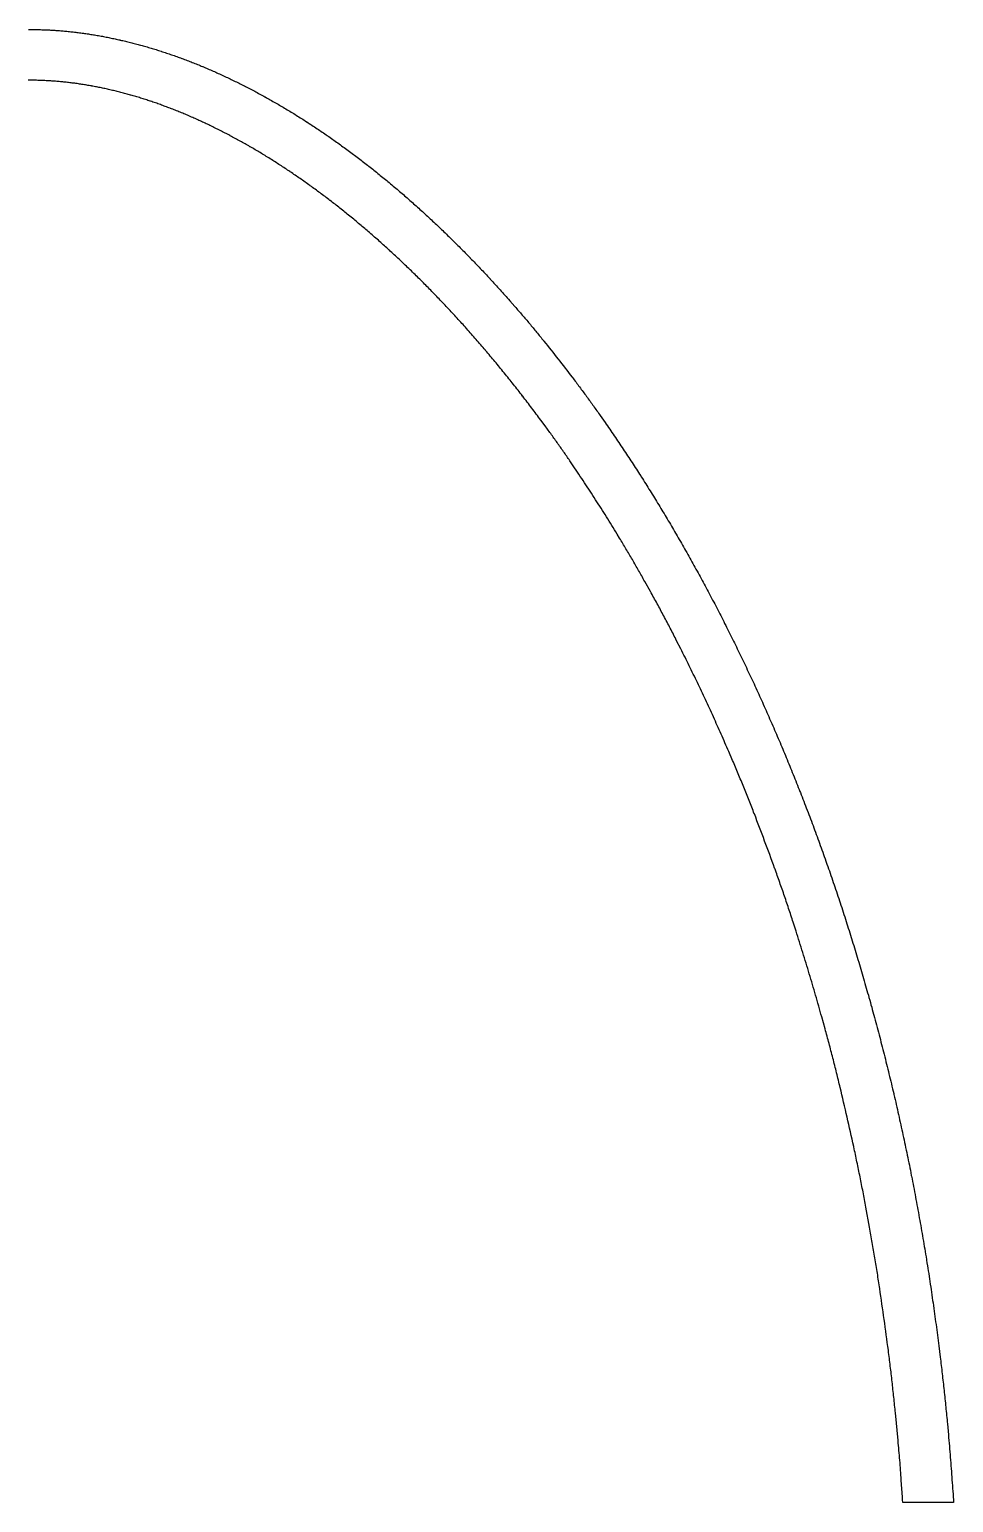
# Model space of a CAD drawing. Extents: x -7325 to -371, y -3238 to 133.
# Drawn here: x -2419.4 to -2246.9, y -299.2 to -24.4 of the extents above; entities that cross this region are included whole.
import ezdxf

# ---------------------------------------------------------------- set-up
doc = ezdxf.new("R2010")
doc.units = 0
doc.header["$MEASUREMENT"] = 0
doc.layers.add('NAILERS', color=7, linetype='CONTINUOUS')

msp = doc.modelspace()

# ---------------------------------------------------------------- linework, layer by layer
at = {"layer": 'NAILERS'}
msp.add_lwpolyline([(-2419.56, -24.43), (-2419.36, -24.43), (-2419.15, -24.43), (-2418.95, -24.43), (-2418.75, -24.43), (-2418.54, -24.44), (-2418.34, -24.44), (-2418.13, -24.44), (-2417.93, -24.45), (-2417.72, -24.45), (-2417.52, -24.45), (-2417.31, -24.46), (-2417.11, -24.47), (-2416.9, -24.47), (-2416.7, -24.48), (-2416.5, -24.49), (-2416.29, -24.5), (-2416.09, -24.5), (-2415.88, -24.51), (-2415.68, -24.52), (-2415.47, -24.54), (-2415.27, -24.55), (-2415.07, -24.56), (-2414.86, -24.57), (-2414.66, -24.59), (-2414.45, -24.6), (-2414.25, -24.62), (-2414.04, -24.63), (-2413.8, -24.65), (-2413.57, -24.67), (-2413.34, -24.69), (-2413.1, -24.71), (-2412.87, -24.73), (-2412.64, -24.75), (-2412.4, -24.77), (-2412.17, -24.8), (-2411.94, -24.82), (-2411.7, -24.85), (-2411.47, -24.87), (-2411.24, -24.9), (-2411, -24.92), (-2410.77, -24.95), (-2410.54, -24.98), (-2410.3, -25.01), (-2410.07, -25.04), (-2410.05, -25.04), (-2409.81, -25.07), (-2409.58, -25.1), (-2409.34, -25.14), (-2409.1, -25.17), (-2408.87, -25.2), (-2408.63, -25.24), (-2408.4, -25.27), (-2408.16, -25.31), (-2407.93, -25.35), (-2407.69, -25.38), (-2407.46, -25.42), (-2407.23, -25.46), (-2406.99, -25.5), (-2406.76, -25.54), (-2406.52, -25.58), (-2406.29, -25.62), (-2406.26, -25.63), (-2406.02, -25.67), (-2405.79, -25.71), (-2405.55, -25.76), (-2405.31, -25.8), (-2405.08, -25.85), (-2404.84, -25.89), (-2404.6, -25.94), (-2404.37, -25.99), (-2404.13, -26.04), (-2403.9, -26.09), (-2403.66, -26.14), (-2403.42, -26.19), (-2403.19, -26.24), (-2402.95, -26.29), (-2402.72, -26.34), (-2402.48, -26.39), (-2402.45, -26.4), (-2402.22, -26.46), (-2401.98, -26.51), (-2401.74, -26.57), (-2401.5, -26.62), (-2401.26, -26.68), (-2401.03, -26.74), (-2400.79, -26.8), (-2400.55, -26.86), (-2400.31, -26.92), (-2400.08, -26.98), (-2399.84, -27.04), (-2399.6, -27.1), (-2399.37, -27.16), (-2399.13, -27.23), (-2398.89, -27.29), (-2398.66, -27.36), (-2398.63, -27.36), (-2398.39, -27.43), (-2398.15, -27.5), (-2397.91, -27.57), (-2397.67, -27.63), (-2397.43, -27.7), (-2397.19, -27.77), (-2396.95, -27.84), (-2396.71, -27.91), (-2396.48, -27.99), (-2396.24, -28.06), (-2396, -28.13), (-2395.76, -28.2), (-2395.52, -28.28), (-2395.29, -28.35), (-2395.05, -28.43), (-2394.81, -28.51), (-2394.78, -28.52), (-2394.54, -28.59), (-2394.3, -28.67), (-2394.06, -28.75), (-2393.82, -28.83), (-2393.58, -28.91), (-2393.34, -28.99), (-2393.1, -29.08), (-2392.86, -29.16), (-2392.62, -29.24), (-2392.38, -29.32), (-2392.15, -29.41), (-2391.91, -29.49), (-2391.67, -29.58), (-2391.43, -29.67), (-2391.19, -29.75), (-2390.96, -29.84), (-2390.92, -29.85), (-2390.68, -29.94), (-2390.44, -30.03), (-2390.2, -30.12), (-2389.96, -30.21), (-2389.72, -30.31), (-2389.48, -30.4), (-2389.24, -30.49), (-2389, -30.59), (-2388.76, -30.68), (-2388.52, -30.78), (-2388.28, -30.87), (-2388.04, -30.97), (-2387.8, -31.06), (-2387.56, -31.16), (-2387.32, -31.26), (-2387.09, -31.36), (-2387.05, -31.37), (-2386.81, -31.47), (-2386.57, -31.58), (-2386.33, -31.68), (-2386.08, -31.78), (-2385.84, -31.88), (-2385.6, -31.99), (-2385.36, -32.09), (-2385.12, -32.2), (-2384.88, -32.3), (-2384.64, -32.41), (-2384.4, -32.52), (-2384.16, -32.62), (-2383.92, -32.73), (-2383.69, -32.84), (-2383.45, -32.95), (-2383.21, -33.06), (-2383.17, -33.08), (-2382.93, -33.19), (-2382.69, -33.3), (-2382.45, -33.41), (-2382.2, -33.53), (-2381.96, -33.64), (-2381.72, -33.76), (-2381.48, -33.87), (-2381.24, -33.99), (-2381, -34.11), (-2380.76, -34.22), (-2380.52, -34.34), (-2380.28, -34.46), (-2380.04, -34.58), (-2379.8, -34.7), (-2379.56, -34.82), (-2379.33, -34.94), (-2379.29, -34.96), (-2379.05, -35.08), (-2378.8, -35.21), (-2378.56, -35.33), (-2378.32, -35.46), (-2378.08, -35.58), (-2377.84, -35.71), (-2377.6, -35.84), (-2377.36, -35.96), (-2377.12, -36.09), (-2376.88, -36.22), (-2376.64, -36.35), (-2376.4, -36.48), (-2376.16, -36.61), (-2375.92, -36.74), (-2375.68, -36.87), (-2375.44, -37), (-2375.4, -37.02), (-2375.16, -37.16), (-2374.92, -37.29), (-2374.68, -37.43), (-2374.44, -37.56), (-2374.19, -37.7), (-2373.95, -37.84), (-2373.71, -37.97), (-2373.47, -38.11), (-2373.23, -38.25), (-2372.99, -38.39), (-2372.75, -38.53), (-2372.51, -38.67), (-2372.27, -38.81), (-2372.03, -38.95), (-2371.79, -39.09), (-2371.56, -39.24), (-2371.52, -39.26), (-2371.28, -39.4), (-2371.04, -39.55), (-2370.79, -39.7), (-2370.55, -39.84), (-2370.31, -39.99), (-2370.07, -40.14), (-2369.83, -40.29), (-2369.59, -40.44), (-2369.35, -40.59), (-2369.11, -40.74), (-2368.87, -40.89), (-2368.63, -41.04), (-2368.39, -41.19), (-2368.15, -41.34), (-2367.91, -41.5), (-2367.68, -41.65), (-2367.64, -41.67), (-2367.4, -41.83), (-2367.16, -41.99), (-2366.91, -42.14), (-2366.67, -42.3), (-2366.43, -42.46), (-2366.19, -42.62), (-2365.95, -42.78), (-2365.71, -42.94), (-2365.47, -43.1), (-2365.23, -43.26), (-2364.99, -43.42), (-2364.75, -43.58), (-2364.52, -43.74), (-2364.28, -43.91), (-2364.04, -44.07), (-2363.8, -44.23), (-2363.77, -44.26), (-2363.52, -44.43), (-2363.28, -44.59), (-2363.04, -44.76), (-2362.8, -44.93), (-2362.56, -45.1), (-2362.32, -45.27), (-2362.08, -45.44), (-2361.84, -45.61), (-2361.6, -45.78), (-2361.36, -45.95), (-2361.13, -46.12), (-2360.89, -46.3), (-2360.65, -46.47), (-2360.41, -46.64), (-2360.18, -46.82), (-2359.94, -46.99), (-2359.9, -47.02), (-2359.66, -47.2), (-2359.42, -47.37), (-2359.18, -47.55), (-2358.94, -47.73), (-2358.7, -47.91), (-2358.46, -48.09), (-2358.22, -48.27), (-2357.99, -48.45), (-2357.75, -48.64), (-2357.51, -48.82), (-2357.27, -49), (-2357.03, -49.18), (-2356.8, -49.37), (-2356.56, -49.55), (-2356.32, -49.73), (-2356.09, -49.92), (-2356.05, -49.95), (-2355.81, -50.14), (-2355.57, -50.32), (-2355.33, -50.51), (-2355.1, -50.7), (-2354.86, -50.89), (-2354.62, -51.08), (-2354.38, -51.28), (-2354.14, -51.47), (-2353.91, -51.66), (-2353.67, -51.85), (-2353.43, -52.04), (-2353.2, -52.24), (-2352.96, -52.43), (-2352.72, -52.62), (-2352.49, -52.82), (-2352.25, -53.01), (-2352.22, -53.04), (-2351.98, -53.24), (-2351.74, -53.44), (-2351.5, -53.64), (-2351.27, -53.84), (-2351.03, -54.04), (-2350.79, -54.24), (-2350.55, -54.44), (-2350.32, -54.65), (-2350.08, -54.85), (-2349.85, -55.05), (-2349.61, -55.25), (-2349.38, -55.46), (-2349.14, -55.66), (-2348.91, -55.87), (-2348.67, -56.07), (-2348.44, -56.28), (-2348.4, -56.31), (-2348.17, -56.52), (-2347.93, -56.73), (-2347.69, -56.94), (-2347.46, -57.15), (-2347.22, -57.36), (-2346.98, -57.57), (-2346.75, -57.78), (-2346.51, -57.99), (-2346.28, -58.2), (-2346.05, -58.42), (-2345.81, -58.63), (-2345.58, -58.84), (-2345.34, -59.06), (-2345.11, -59.27), (-2344.88, -59.49), (-2344.65, -59.7), (-2344.61, -59.73), (-2344.38, -59.95), (-2344.14, -60.17), (-2343.91, -60.39), (-2343.67, -60.62), (-2343.44, -60.84), (-2343.2, -61.06), (-2342.97, -61.28), (-2342.73, -61.5), (-2342.5, -61.72), (-2342.27, -61.95), (-2342.04, -62.17), (-2341.8, -62.39), (-2341.57, -62.62), (-2341.34, -62.84), (-2341.11, -63.07), (-2340.88, -63.29), (-2340.85, -63.33), (-2340.61, -63.56), (-2340.38, -63.79), (-2340.14, -64.02), (-2339.91, -64.25), (-2339.68, -64.48), (-2339.45, -64.71), (-2339.21, -64.94), (-2338.98, -65.17), (-2338.75, -65.41), (-2338.52, -65.64), (-2338.29, -65.87), (-2338.06, -66.11), (-2337.83, -66.34), (-2337.6, -66.57), (-2337.37, -66.81), (-2337.14, -67.04), (-2337.11, -67.08), (-2336.88, -67.32), (-2336.64, -67.56), (-2336.41, -67.8), (-2336.18, -68.04), (-2335.95, -68.28), (-2335.72, -68.52), (-2335.49, -68.76), (-2335.26, -69.01), (-2335.03, -69.25), (-2334.8, -69.49), (-2334.57, -69.73), (-2334.34, -69.98), (-2334.11, -70.22), (-2333.89, -70.47), (-2333.66, -70.71), (-2333.43, -70.96), (-2333.4, -70.99), (-2333.17, -71.24), (-2332.94, -71.49), (-2332.71, -71.74), (-2332.48, -71.99), (-2332.25, -72.24), (-2332.02, -72.49), (-2331.8, -72.74), (-2331.57, -73), (-2331.34, -73.25), (-2331.11, -73.5), (-2330.89, -73.75), (-2330.66, -74.01), (-2330.43, -74.26), (-2330.21, -74.52), (-2329.98, -74.77), (-2329.76, -75.03), (-2328.79, -76.12), (-2328.62, -76.32), (-2328.45, -76.52), (-2328.28, -76.71), (-2328.1, -76.91), (-2327.93, -77.11), (-2327.76, -77.3), (-2327.59, -77.5), (-2327.42, -77.7), (-2327.25, -77.9), (-2327.08, -78.1), (-2326.91, -78.3), (-2326.74, -78.49), (-2326.57, -78.69), (-2326.4, -78.89), (-2326.23, -79.09), (-2326.07, -79.29), (-2325.9, -79.49), (-2325.73, -79.69), (-2325.56, -79.89), (-2325.4, -80.09), (-2325.23, -80.3), (-2325.06, -80.5), (-2324.9, -80.7), (-2324.73, -80.9), (-2324.57, -81.1), (-2324.4, -81.31), (-2324.24, -81.51), (-2324.07, -81.71), (-2323.91, -81.91), (-2323.74, -82.12), (-2323.58, -82.32), (-2323.41, -82.52), (-2323.37, -82.58), (-2323.04, -82.99), (-2322.71, -83.41), (-2322.38, -83.82), (-2322.05, -84.24), (-2321.72, -84.66), (-2321.39, -85.07), (-2321.06, -85.49), (-2320.73, -85.91), (-2320.4, -86.33), (-2320.08, -86.75), (-2319.75, -87.17), (-2319.43, -87.59), (-2319.1, -88.01), (-2318.78, -88.43), (-2318.45, -88.85), (-2318.13, -89.27), (-2318.05, -89.38), (-2317.88, -89.6), (-2317.71, -89.81), (-2317.55, -90.03), (-2317.38, -90.25), (-2317.22, -90.47), (-2317.05, -90.69), (-2316.89, -90.91), (-2316.72, -91.13), (-2316.56, -91.35), (-2316.4, -91.57), (-2316.23, -91.79), (-2316.07, -92.01), (-2315.91, -92.23), (-2315.74, -92.45), (-2315.58, -92.67), (-2315.42, -92.89), (-2315.26, -93.11), (-2315.1, -93.33), (-2314.93, -93.56), (-2314.77, -93.78), (-2314.61, -94), (-2314.45, -94.22), (-2314.29, -94.45), (-2314.13, -94.67), (-2313.97, -94.89), (-2313.82, -95.12), (-2313.66, -95.34), (-2313.5, -95.56), (-2313.34, -95.79), (-2313.18, -96.01), (-2313.03, -96.24), (-2312.87, -96.46), (-2311.95, -97.77), (-2311.74, -98.08), (-2311.53, -98.39), (-2311.31, -98.69), (-2311.1, -99), (-2310.89, -99.31), (-2310.67, -99.62), (-2310.46, -99.93), (-2310.25, -100.23), (-2310.04, -100.54), (-2309.83, -100.85), (-2309.62, -101.16), (-2309.41, -101.47), (-2309.2, -101.78), (-2308.99, -102.09), (-2308.79, -102.4), (-2308.58, -102.71), (-2308.37, -103.03), (-2308.16, -103.34), (-2307.96, -103.65), (-2307.75, -103.96), (-2307.54, -104.27), (-2307.34, -104.59), (-2307.13, -104.9), (-2306.93, -105.21), (-2306.72, -105.53), (-2306.52, -105.84), (-2306.32, -106.15), (-2306.11, -106.47), (-2305.91, -106.78), (-2305.71, -107.1), (-2305.51, -107.41), (-2305.31, -107.73), (-2305.21, -107.88), (-2305, -108.2), (-2304.8, -108.53), (-2304.59, -108.86), (-2304.38, -109.18), (-2304.18, -109.51), (-2303.97, -109.83), (-2303.77, -110.16), (-2303.56, -110.49), (-2303.36, -110.81), (-2303.16, -111.14), (-2302.95, -111.47), (-2302.75, -111.8), (-2302.55, -112.13), (-2302.35, -112.45), (-2302.15, -112.78), (-2301.95, -113.11), (-2301.75, -113.44), (-2301.55, -113.77), (-2301.35, -114.1), (-2301.15, -114.43), (-2300.95, -114.76), (-2300.75, -115.09), (-2300.55, -115.42), (-2300.36, -115.75), (-2300.16, -116.08), (-2299.96, -116.42), (-2299.77, -116.75), (-2299.57, -117.08), (-2299.37, -117.41), (-2299.18, -117.74), (-2298.98, -118.08), (-2298.79, -118.41), (-2298.7, -118.56), (-2298.5, -118.91), (-2298.3, -119.25), (-2298.1, -119.59), (-2297.91, -119.94), (-2297.71, -120.28), (-2297.51, -120.62), (-2297.31, -120.97), (-2297.12, -121.31), (-2296.92, -121.66), (-2296.73, -122), (-2296.53, -122.35), (-2296.34, -122.69), (-2296.14, -123.04), (-2295.95, -123.39), (-2295.76, -123.73), (-2295.56, -124.08), (-2295.37, -124.42), (-2295.18, -124.77), (-2294.99, -125.12), (-2294.8, -125.47), (-2294.61, -125.81), (-2294.42, -126.16), (-2294.23, -126.51), (-2294.04, -126.86), (-2293.85, -127.21), (-2293.66, -127.56), (-2293.47, -127.91), (-2293.28, -128.25), (-2293.09, -128.6), (-2292.91, -128.95), (-2292.72, -129.3), (-2292.54, -129.65), (-2292.45, -129.81), (-2292.26, -130.17), (-2292.07, -130.53), (-2291.88, -130.89), (-2291.69, -131.25), (-2291.5, -131.61), (-2291.31, -131.97), (-2291.13, -132.34), (-2290.94, -132.7), (-2290.75, -133.06), (-2290.56, -133.42), (-2290.38, -133.78), (-2290.19, -134.15), (-2290.01, -134.51), (-2289.82, -134.87), (-2289.64, -135.24), (-2289.45, -135.6), (-2289.27, -135.96), (-2289.09, -136.33), (-2288.9, -136.69), (-2288.72, -137.06), (-2288.54, -137.42), (-2288.36, -137.79), (-2288.18, -138.15), (-2288, -138.52), (-2287.81, -138.88), (-2287.63, -139.25), (-2287.46, -139.61), (-2287.28, -139.98), (-2287.1, -140.35), (-2286.92, -140.71), (-2286.74, -141.08), (-2286.57, -141.45), (-2286.49, -141.6), (-2286.31, -141.98), (-2286.13, -142.36), (-2285.95, -142.74), (-2285.77, -143.11), (-2285.59, -143.49), (-2285.41, -143.87), (-2285.23, -144.25), (-2285.05, -144.63), (-2284.87, -145.01), (-2284.69, -145.39), (-2284.52, -145.76), (-2284.34, -146.14), (-2284.16, -146.52), (-2283.99, -146.9), (-2283.81, -147.28), (-2283.64, -147.66), (-2283.46, -148.04), (-2283.29, -148.42), (-2283.12, -148.81), (-2282.94, -149.19), (-2282.77, -149.57), (-2282.6, -149.95), (-2282.43, -150.33), (-2282.26, -150.71), (-2282.09, -151.1), (-2281.92, -151.48), (-2281.75, -151.86), (-2281.58, -152.24), (-2281.41, -152.63), (-2281.24, -153.01), (-2281.07, -153.39), (-2280.9, -153.78), (-2280.83, -153.93), (-2280.66, -154.33), (-2280.49, -154.72), (-2280.32, -155.12), (-2280.15, -155.51), (-2279.98, -155.9), (-2279.81, -156.3), (-2279.64, -156.69), (-2279.48, -157.09), (-2279.31, -157.48), (-2279.14, -157.88), (-2278.97, -158.27), (-2278.81, -158.67), (-2278.64, -159.07), (-2278.48, -159.46), (-2278.31, -159.86), (-2278.15, -160.26), (-2277.98, -160.65), (-2277.82, -161.05), (-2277.66, -161.45), (-2277.49, -161.84), (-2277.33, -162.24), (-2277.17, -162.64), (-2277.01, -163.04), (-2276.85, -163.43), (-2276.69, -163.83), (-2276.53, -164.23), (-2276.37, -164.63), (-2276.21, -165.03), (-2276.05, -165.43), (-2275.89, -165.83), (-2275.73, -166.23), (-2275.58, -166.62), (-2275.51, -166.78), (-2275.35, -167.19), (-2275.19, -167.6), (-2275.03, -168.01), (-2274.87, -168.42), (-2274.72, -168.83), (-2274.56, -169.24), (-2274.4, -169.66), (-2274.24, -170.07), (-2274.08, -170.48), (-2273.93, -170.89), (-2273.77, -171.3), (-2273.62, -171.71), (-2273.46, -172.12), (-2273.31, -172.54), (-2273.15, -172.95), (-2273, -173.36), (-2272.85, -173.77), (-2272.69, -174.19), (-2272.54, -174.6), (-2272.39, -175.01), (-2272.24, -175.42), (-2272.09, -175.84), (-2271.94, -176.25), (-2271.79, -176.67), (-2271.64, -177.08), (-2271.49, -177.49), (-2271.34, -177.91), (-2271.19, -178.32), (-2271.05, -178.74), (-2270.9, -179.15), (-2270.75, -179.57), (-2270.61, -179.98), (-2270.55, -180.14), (-2270.4, -180.57), (-2270.25, -180.99), (-2270.1, -181.42), (-2269.96, -181.84), (-2269.81, -182.27), (-2269.66, -182.7), (-2269.52, -183.12), (-2269.37, -183.55), (-2269.23, -183.98), (-2269.08, -184.4), (-2268.94, -184.83), (-2268.79, -185.26), (-2268.65, -185.68), (-2268.51, -186.11), (-2268.36, -186.54), (-2268.22, -186.97), (-2268.08, -187.39), (-2267.94, -187.82), (-2267.8, -188.25), (-2267.66, -188.68), (-2267.52, -189.11), (-2267.38, -189.54), (-2267.24, -189.96), (-2267.11, -190.39), (-2266.97, -190.82), (-2266.83, -191.25), (-2266.69, -191.68), (-2266.56, -192.11), (-2266.42, -192.54), (-2266.29, -192.97), (-2266.15, -193.4), (-2266.02, -193.83), (-2265.97, -193.99), (-2265.83, -194.43), (-2265.7, -194.87), (-2265.56, -195.31), (-2265.43, -195.76), (-2265.29, -196.2), (-2265.16, -196.64), (-2265.02, -197.08), (-2264.89, -197.52), (-2264.76, -197.96), (-2264.62, -198.4), (-2264.49, -198.85), (-2264.36, -199.29), (-2264.23, -199.73), (-2264.1, -200.17), (-2263.97, -200.62), (-2263.84, -201.06), (-2263.71, -201.5), (-2263.58, -201.94), (-2263.46, -202.39), (-2263.33, -202.83), (-2263.2, -203.27), (-2263.08, -203.72), (-2262.95, -204.16), (-2262.82, -204.6), (-2262.7, -205.05), (-2262.57, -205.49), (-2262.45, -205.94), (-2262.33, -206.38), (-2262.2, -206.83), (-2262.08, -207.27), (-2261.96, -207.72), (-2261.84, -208.16), (-2261.79, -208.32), (-2261.67, -208.78), (-2261.55, -209.23), (-2261.43, -209.69), (-2261.3, -210.14), (-2261.18, -210.6), (-2261.06, -211.06), (-2260.94, -211.51), (-2260.82, -211.97), (-2260.7, -212.42), (-2260.58, -212.88), (-2260.46, -213.34), (-2260.34, -213.79), (-2260.23, -214.25), (-2260.11, -214.71), (-2259.99, -215.17), (-2259.88, -215.62), (-2259.76, -216.08), (-2259.65, -216.54), (-2259.53, -217), (-2259.42, -217.45), (-2259.31, -217.91), (-2259.19, -218.37), (-2259.08, -218.83), (-2258.97, -219.29), (-2258.86, -219.74), (-2258.75, -220.2), (-2258.63, -220.66), (-2258.52, -221.12), (-2258.42, -221.58), (-2258.31, -222.04), (-2258.2, -222.5), (-2258.09, -222.96), (-2258.05, -223.12), (-2257.94, -223.59), (-2257.83, -224.06), (-2257.72, -224.53), (-2257.62, -225), (-2257.51, -225.47), (-2257.4, -225.94), (-2257.29, -226.41), (-2257.19, -226.88), (-2257.08, -227.35), (-2256.98, -227.82), (-2256.87, -228.29), (-2256.77, -228.76), (-2256.67, -229.23), (-2256.56, -229.7), (-2256.46, -230.17), (-2256.36, -230.65), (-2256.26, -231.12), (-2256.16, -231.59), (-2256.05, -232.06), (-2255.95, -232.53), (-2255.86, -233), (-2255.76, -233.48), (-2255.66, -233.95), (-2255.56, -234.42), (-2255.46, -234.89), (-2255.37, -235.37), (-2255.27, -235.84), (-2255.17, -236.31), (-2255.08, -236.78), (-2254.98, -237.26), (-2254.89, -237.73), (-2254.8, -238.2), (-2254.76, -238.37), (-2254.67, -238.85), (-2254.57, -239.33), (-2254.48, -239.82), (-2254.39, -240.3), (-2254.29, -240.79), (-2254.2, -241.27), (-2254.11, -241.75), (-2254.02, -242.24), (-2253.93, -242.72), (-2253.84, -243.21), (-2253.75, -243.69), (-2253.66, -244.18), (-2253.57, -244.66), (-2253.48, -245.14), (-2253.39, -245.63), (-2253.31, -246.11), (-2253.22, -246.6), (-2253.13, -247.08), (-2253.05, -247.57), (-2252.96, -248.06), (-2252.88, -248.54), (-2252.79, -249.03), (-2252.71, -249.51), (-2252.63, -250), (-2252.55, -250.48), (-2252.46, -250.97), (-2252.38, -251.46), (-2252.3, -251.94), (-2252.22, -252.43), (-2252.14, -252.91), (-2252.06, -253.4), (-2251.98, -253.89), (-2251.96, -254.05), (-2251.88, -254.55), (-2251.8, -255.05), (-2251.72, -255.54), (-2251.64, -256.04), (-2251.56, -256.54), (-2251.49, -257.04), (-2251.41, -257.53), (-2251.33, -258.03), (-2251.26, -258.53), (-2251.18, -259.03), (-2251.11, -259.52), (-2251.04, -260.02), (-2250.96, -260.52), (-2250.89, -261.02), (-2250.82, -261.52), (-2250.75, -262.01), (-2250.68, -262.51), (-2250.6, -263.01), (-2250.53, -263.51), (-2250.47, -264.01), (-2250.4, -264.51), (-2250.33, -265), (-2250.26, -265.5), (-2250.19, -266), (-2250.13, -266.5), (-2250.06, -267), (-2249.99, -267.5), (-2249.93, -268), (-2249.87, -268.5), (-2249.8, -269), (-2249.74, -269.5), (-2249.68, -270), (-2249.41, -272.11), (-2249.36, -272.5), (-2249.31, -272.89), (-2249.27, -273.27), (-2249.22, -273.66), (-2249.17, -274.05), (-2249.13, -274.44), (-2249.08, -274.83), (-2249.03, -275.22), (-2248.99, -275.61), (-2248.95, -276), (-2248.9, -276.38), (-2248.86, -276.77), (-2248.81, -277.16), (-2248.77, -277.55), (-2248.73, -277.94), (-2248.69, -278.33), (-2248.64, -278.72), (-2248.6, -279.11), (-2248.56, -279.5), (-2248.52, -279.89), (-2248.48, -280.28), (-2248.44, -280.67), (-2248.4, -281.06), (-2248.36, -281.44), (-2248.33, -281.83), (-2248.29, -282.22), (-2248.25, -282.61), (-2248.21, -283), (-2248.18, -283.39), (-2248.14, -283.78), (-2248.11, -284.17), (-2248.07, -284.56), (-2247.89, -286.6), (-2247.84, -287.12), (-2247.79, -287.65), (-2247.75, -288.17), (-2247.7, -288.7), (-2247.66, -289.23), (-2247.61, -289.75), (-2247.57, -290.28), (-2247.53, -290.8), (-2247.49, -291.33), (-2247.44, -291.85), (-2247.4, -292.38), (-2247.36, -292.91), (-2247.32, -293.43), (-2247.28, -293.96), (-2247.24, -294.48), (-2247.21, -295.01), (-2247.17, -295.54), (-2247.13, -296.07), (-2247.09, -296.59), (-2247.06, -297.12), (-2247.02, -297.65), (-2246.99, -298.18), (-2246.95, -298.71), (-2246.92, -299.24), (-2256.4, -299.24), (-2256.43, -298.75), (-2256.46, -298.25), (-2256.67, -295.05), (-2256.7, -294.59), (-2256.74, -294.13), (-2256.77, -293.67), (-2256.8, -293.21), (-2256.84, -292.75), (-2256.87, -292.29), (-2256.91, -291.82), (-2256.95, -291.36), (-2256.98, -290.9), (-2257.02, -290.44), (-2257.06, -289.98), (-2257.1, -289.52), (-2257.14, -289.06), (-2257.19, -288.6), (-2257.23, -288.14), (-2257.27, -287.68), (-2257.77, -282.53), (-2257.8, -282.16), (-2257.84, -281.8), (-2257.87, -281.43), (-2257.91, -281.07), (-2257.95, -280.71), (-2257.98, -280.34), (-2258.02, -279.98), (-2258.06, -279.61), (-2258.1, -279.25), (-2258.14, -278.88), (-2258.18, -278.52), (-2258.22, -278.16), (-2258.26, -277.79), (-2258.3, -277.43), (-2258.34, -277.07), (-2258.38, -276.7), (-2258.42, -276.34), (-2258.46, -275.97), (-2258.5, -275.61), (-2258.55, -275.25), (-2258.59, -274.88), (-2258.63, -274.52), (-2258.68, -274.16), (-2258.72, -273.79), (-2258.76, -273.43), (-2258.81, -273.07), (-2258.85, -272.7), (-2258.9, -272.34), (-2258.95, -271.98), (-2258.99, -271.61), (-2259.04, -271.25), (-2259.09, -270.89), (-2259.09, -270.83), (-2259.19, -270.11), (-2259.28, -269.4), (-2259.38, -268.68), (-2259.48, -267.96), (-2259.57, -267.24), (-2259.67, -266.52), (-2259.77, -265.8), (-2259.87, -265.08), (-2259.97, -264.36), (-2260.07, -263.65), (-2260.17, -262.93), (-2260.28, -262.21), (-2260.38, -261.49), (-2260.48, -260.77), (-2260.59, -260.06), (-2260.69, -259.34), (-2260.75, -258.98), (-2260.8, -258.62), (-2260.86, -258.26), (-2260.91, -257.9), (-2260.97, -257.54), (-2261.02, -257.19), (-2261.08, -256.83), (-2261.13, -256.47), (-2261.19, -256.11), (-2261.25, -255.75), (-2261.3, -255.39), (-2261.36, -255.04), (-2261.42, -254.68), (-2261.48, -254.32), (-2261.53, -253.96), (-2261.59, -253.6), (-2261.65, -253.25), (-2261.71, -252.89), (-2261.77, -252.53), (-2261.83, -252.17), (-2261.9, -251.82), (-2261.96, -251.46), (-2262.02, -251.1), (-2262.08, -250.74), (-2262.14, -250.39), (-2262.21, -250.03), (-2262.27, -249.67), (-2262.33, -249.32), (-2262.4, -248.96), (-2262.46, -248.6), (-2262.53, -248.24), (-2262.59, -247.89), (-2263.28, -244.11), (-2263.35, -243.76), (-2263.41, -243.41), (-2263.48, -243.05), (-2263.55, -242.7), (-2263.61, -242.35), (-2263.68, -242), (-2263.75, -241.65), (-2263.81, -241.3), (-2263.88, -240.95), (-2263.95, -240.6), (-2264.02, -240.25), (-2264.09, -239.9), (-2264.15, -239.55), (-2264.22, -239.2), (-2264.29, -238.85), (-2264.36, -238.5), (-2264.44, -238.15), (-2264.51, -237.8), (-2264.58, -237.45), (-2264.65, -237.1), (-2264.72, -236.75), (-2264.79, -236.4), (-2264.87, -236.05), (-2264.94, -235.7), (-2265.02, -235.35), (-2265.09, -235), (-2265.16, -234.65), (-2265.24, -234.3), (-2265.31, -233.95), (-2265.39, -233.6), (-2265.47, -233.25), (-2265.54, -232.9), (-2265.56, -232.84), (-2265.71, -232.15), (-2265.86, -231.46), (-2266.01, -230.77), (-2266.17, -230.08), (-2266.32, -229.39), (-2266.48, -228.7), (-2266.64, -228.02), (-2266.79, -227.33), (-2266.95, -226.64), (-2267.11, -225.95), (-2267.27, -225.26), (-2267.43, -224.57), (-2267.59, -223.88), (-2267.75, -223.2), (-2267.92, -222.51), (-2268.08, -221.82), (-2268.16, -221.48), (-2268.24, -221.13), (-2268.33, -220.79), (-2268.41, -220.45), (-2268.49, -220.1), (-2268.58, -219.76), (-2268.66, -219.42), (-2268.75, -219.07), (-2268.83, -218.73), (-2268.92, -218.39), (-2269, -218.05), (-2269.09, -217.7), (-2269.18, -217.36), (-2269.26, -217.02), (-2269.35, -216.68), (-2269.44, -216.33), (-2269.53, -215.99), (-2269.62, -215.65), (-2269.71, -215.31), (-2269.8, -214.97), (-2269.88, -214.62), (-2269.97, -214.28), (-2270.07, -213.94), (-2270.16, -213.6), (-2270.25, -213.26), (-2270.34, -212.92), (-2270.43, -212.58), (-2270.52, -212.24), (-2270.62, -211.89), (-2270.71, -211.55), (-2270.8, -211.21), (-2270.9, -210.87), (-2271.52, -208.62), (-2271.66, -208.11), (-2271.8, -207.61), (-2271.94, -207.11), (-2272.08, -206.61), (-2272.23, -206.1), (-2272.37, -205.6), (-2272.51, -205.1), (-2272.66, -204.6), (-2272.8, -204.1), (-2272.95, -203.6), (-2273.09, -203.1), (-2273.24, -202.6), (-2273.39, -202.09), (-2273.54, -201.59), (-2273.69, -201.09), (-2273.84, -200.6), (-2273.99, -200.1), (-2274.14, -199.6), (-2274.29, -199.1), (-2274.45, -198.6), (-2274.6, -198.1), (-2274.75, -197.6), (-2274.91, -197.1), (-2275.06, -196.6), (-2275.22, -196.11), (-2275.37, -195.61), (-2275.53, -195.11), (-2275.69, -194.61), (-2275.84, -194.11), (-2276, -193.62), (-2276.16, -193.12), (-2276.32, -192.62), (-2276.74, -191.32), (-2276.84, -190.99), (-2276.95, -190.67), (-2277.05, -190.34), (-2277.16, -190.02), (-2277.27, -189.69), (-2277.37, -189.37), (-2277.48, -189.04), (-2277.59, -188.72), (-2277.7, -188.39), (-2277.8, -188.07), (-2277.91, -187.74), (-2278.02, -187.42), (-2278.13, -187.09), (-2278.24, -186.77), (-2278.35, -186.45), (-2278.46, -186.12), (-2278.57, -185.8), (-2278.68, -185.48), (-2278.8, -185.15), (-2278.91, -184.83), (-2279.02, -184.51), (-2279.13, -184.18), (-2279.25, -183.86), (-2279.36, -183.54), (-2279.47, -183.22), (-2279.59, -182.89), (-2279.7, -182.57), (-2279.82, -182.25), (-2279.93, -181.93), (-2280.05, -181.61), (-2280.17, -181.28), (-2280.28, -180.96), (-2280.31, -180.89), (-2280.54, -180.26), (-2280.77, -179.63), (-2281, -178.99), (-2281.23, -178.36), (-2281.47, -177.73), (-2281.7, -177.09), (-2281.94, -176.46), (-2282.18, -175.83), (-2282.41, -175.19), (-2282.65, -174.56), (-2282.89, -173.93), (-2283.13, -173.3), (-2283.37, -172.67), (-2283.61, -172.04), (-2283.85, -171.41), (-2284.09, -170.78), (-2284.11, -170.74), (-2284.23, -170.43), (-2284.35, -170.12), (-2284.47, -169.81), (-2284.59, -169.49), (-2284.71, -169.18), (-2284.83, -168.87), (-2284.96, -168.56), (-2285.08, -168.25), (-2285.2, -167.93), (-2285.33, -167.62), (-2285.45, -167.31), (-2285.58, -167), (-2285.7, -166.69), (-2285.83, -166.38), (-2285.96, -166.07), (-2286.08, -165.76), (-2286.21, -165.45), (-2286.34, -165.14), (-2286.46, -164.83), (-2286.59, -164.52), (-2286.72, -164.21), (-2286.85, -163.9), (-2286.98, -163.59), (-2287.11, -163.28), (-2287.24, -162.97), (-2287.37, -162.66), (-2287.5, -162.35), (-2287.63, -162.05), (-2287.76, -161.74), (-2287.89, -161.43), (-2288.02, -161.12), (-2288.16, -160.81), (-2288.88, -159.14), (-2289.05, -158.73), (-2289.23, -158.33), (-2289.41, -157.92), (-2289.58, -157.51), (-2289.76, -157.11), (-2289.94, -156.7), (-2290.12, -156.3), (-2290.29, -155.9), (-2290.47, -155.49), (-2290.65, -155.09), (-2290.83, -154.68), (-2291.01, -154.28), (-2291.2, -153.88), (-2291.38, -153.47), (-2291.56, -153.07), (-2291.74, -152.67), (-2291.75, -152.65), (-2291.94, -152.25), (-2292.12, -151.85), (-2292.3, -151.45), (-2292.48, -151.05), (-2292.67, -150.65), (-2292.85, -150.25), (-2293.04, -149.85), (-2293.22, -149.46), (-2293.41, -149.06), (-2293.6, -148.66), (-2293.78, -148.27), (-2293.97, -147.87), (-2294.16, -147.47), (-2294.35, -147.08), (-2294.54, -146.68), (-2294.73, -146.28), (-2294.92, -145.89), (-2295.11, -145.49), (-2295.3, -145.1), (-2295.49, -144.7), (-2295.68, -144.31), (-2295.88, -143.91), (-2296.07, -143.52), (-2296.26, -143.13), (-2296.46, -142.73), (-2296.65, -142.34), (-2296.85, -141.95), (-2297.04, -141.55), (-2297.24, -141.16), (-2297.44, -140.77), (-2297.63, -140.38), (-2297.83, -139.98), (-2298.6, -138.47), (-2298.75, -138.18), (-2298.89, -137.89), (-2299.04, -137.6), (-2299.19, -137.31), (-2299.34, -137.02), (-2299.49, -136.73), (-2299.64, -136.44), (-2299.79, -136.15), (-2299.94, -135.86), (-2300.09, -135.57), (-2300.24, -135.29), (-2300.39, -135), (-2300.54, -134.71), (-2300.69, -134.42), (-2300.85, -134.13), (-2301, -133.85), (-2301.15, -133.56), (-2301.31, -133.27), (-2301.46, -132.99), (-2301.61, -132.7), (-2301.77, -132.41), (-2301.92, -132.13), (-2302.08, -131.84), (-2302.24, -131.56), (-2302.39, -131.27), (-2302.55, -130.99), (-2302.71, -130.7), (-2302.86, -130.42), (-2303.02, -130.13), (-2303.18, -129.85), (-2303.34, -129.56), (-2303.5, -129.28), (-2304.55, -127.39), (-2304.7, -127.14), (-2304.84, -126.89), (-2304.98, -126.63), (-2305.13, -126.38), (-2305.27, -126.12), (-2305.41, -125.87), (-2305.56, -125.62), (-2305.7, -125.36), (-2305.85, -125.11), (-2305.99, -124.86), (-2306.14, -124.6), (-2306.29, -124.35), (-2306.43, -124.1), (-2306.58, -123.84), (-2306.72, -123.59), (-2306.87, -123.34), (-2307.02, -123.09), (-2307.17, -122.84), (-2307.31, -122.58), (-2307.46, -122.33), (-2307.61, -122.08), (-2307.76, -121.83), (-2307.91, -121.58), (-2308.06, -121.33), (-2308.21, -121.08), (-2308.35, -120.83), (-2308.5, -120.57), (-2308.65, -120.32), (-2308.8, -120.07), (-2308.96, -119.82), (-2309.11, -119.57), (-2309.26, -119.32), (-2309.72, -118.57), (-2309.96, -118.16), (-2310.21, -117.76), (-2310.45, -117.35), (-2310.7, -116.95), (-2310.95, -116.55), (-2311.2, -116.15), (-2311.45, -115.74), (-2311.7, -115.34), (-2311.95, -114.94), (-2312.2, -114.54), (-2312.45, -114.14), (-2312.71, -113.74), (-2312.96, -113.34), (-2313.22, -112.94), (-2313.47, -112.55), (-2313.73, -112.15), (-2313.98, -111.75), (-2314.24, -111.35), (-2314.5, -110.96), (-2314.76, -110.56), (-2315.02, -110.17), (-2315.28, -109.77), (-2315.54, -109.37), (-2315.8, -108.98), (-2316.06, -108.59), (-2316.32, -108.19), (-2316.58, -107.8), (-2316.85, -107.4), (-2317.11, -107.01), (-2317.37, -106.62), (-2317.64, -106.23), (-2317.9, -105.84), (-2318.4, -105.11), (-2318.54, -104.9), (-2318.69, -104.68), (-2318.83, -104.47), (-2318.98, -104.26), (-2319.12, -104.04), (-2319.27, -103.83), (-2319.42, -103.62), (-2319.56, -103.41), (-2319.71, -103.2), (-2319.86, -102.98), (-2320.01, -102.77), (-2320.15, -102.56), (-2320.3, -102.35), (-2320.45, -102.14), (-2320.6, -101.93), (-2320.75, -101.72), (-2320.9, -101.51), (-2321.05, -101.3), (-2321.2, -101.09), (-2321.35, -100.88), (-2321.5, -100.67), (-2321.65, -100.46), (-2321.8, -100.25), (-2321.95, -100.04), (-2322.1, -99.83), (-2322.25, -99.62), (-2322.41, -99.41), (-2322.56, -99.21), (-2322.71, -99), (-2322.86, -98.79), (-2323.02, -98.58), (-2323.17, -98.38), (-2323.96, -97.3), (-2324.17, -97.02), (-2324.38, -96.74), (-2324.59, -96.46), (-2324.8, -96.18), (-2325.01, -95.9), (-2325.22, -95.62), (-2325.43, -95.34), (-2325.64, -95.07), (-2325.85, -94.79), (-2326.06, -94.51), (-2326.27, -94.23), (-2326.48, -93.96), (-2326.7, -93.68), (-2326.91, -93.4), (-2327.12, -93.13), (-2327.34, -92.85), (-2327.36, -92.82), (-2327.57, -92.54), (-2327.78, -92.27), (-2328, -92), (-2328.21, -91.73), (-2328.42, -91.46), (-2328.63, -91.19), (-2328.84, -90.92), (-2329.06, -90.65), (-2329.27, -90.38), (-2329.49, -90.11), (-2329.7, -89.85), (-2329.92, -89.58), (-2330.13, -89.31), (-2330.35, -89.04), (-2330.56, -88.77), (-2330.78, -88.51), (-2330.81, -88.47), (-2331.02, -88.21), (-2331.23, -87.95), (-2331.45, -87.69), (-2331.66, -87.43), (-2331.88, -87.17), (-2332.09, -86.9), (-2332.31, -86.64), (-2332.52, -86.38), (-2332.74, -86.12), (-2332.96, -85.86), (-2333.17, -85.6), (-2333.39, -85.35), (-2333.61, -85.09), (-2333.83, -84.83), (-2334.04, -84.57), (-2334.26, -84.31), (-2334.29, -84.28), (-2334.51, -84.03), (-2334.72, -83.77), (-2334.94, -83.52), (-2335.16, -83.27), (-2335.37, -83.02), (-2335.59, -82.77), (-2335.81, -82.51), (-2336.03, -82.26), (-2336.25, -82.01), (-2336.47, -81.76), (-2336.69, -81.51), (-2336.91, -81.26), (-2337.13, -81.01), (-2337.35, -80.77), (-2337.57, -80.52), (-2337.79, -80.27), (-2337.82, -80.24), (-2338.04, -79.99), (-2338.25, -79.75), (-2338.47, -79.5), (-2338.69, -79.26), (-2338.91, -79.02), (-2339.13, -78.78), (-2339.35, -78.54), (-2339.57, -78.29), (-2339.79, -78.05), (-2340.01, -77.81), (-2340.24, -77.57), (-2340.46, -77.33), (-2340.68, -77.09), (-2340.9, -76.85), (-2341.13, -76.61), (-2341.35, -76.38), (-2341.38, -76.34), (-2341.6, -76.11), (-2341.82, -75.87), (-2342.04, -75.64), (-2342.26, -75.41), (-2342.48, -75.17), (-2342.71, -74.94), (-2342.93, -74.71), (-2343.15, -74.48), (-2343.37, -74.25), (-2343.6, -74.02), (-2343.82, -73.79), (-2344.04, -73.55), (-2344.27, -73.32), (-2344.49, -73.09), (-2344.72, -72.87), (-2344.94, -72.64), (-2344.98, -72.6), (-2345.2, -72.38), (-2345.42, -72.16), (-2345.64, -71.93), (-2345.86, -71.71), (-2346.09, -71.48), (-2346.31, -71.26), (-2346.53, -71.04), (-2346.76, -70.82), (-2346.98, -70.6), (-2347.21, -70.37), (-2347.43, -70.15), (-2347.66, -69.93), (-2347.89, -69.71), (-2348.11, -69.49), (-2348.34, -69.27), (-2348.57, -69.05), (-2348.6, -69.02), (-2348.82, -68.81), (-2349.05, -68.59), (-2349.27, -68.38), (-2349.49, -68.17), (-2349.72, -67.95), (-2349.94, -67.74), (-2350.17, -67.53), (-2350.4, -67.31), (-2350.62, -67.1), (-2350.85, -66.89), (-2351.07, -66.68), (-2351.3, -66.47), (-2351.53, -66.26), (-2351.76, -66.05), (-2351.99, -65.84), (-2352.21, -65.63), (-2352.25, -65.6), (-2352.47, -65.4), (-2352.7, -65.19), (-2352.92, -64.99), (-2353.15, -64.78), (-2353.38, -64.58), (-2353.6, -64.38), (-2353.83, -64.17), (-2354.06, -63.97), (-2354.28, -63.77), (-2354.51, -63.57), (-2354.74, -63.37), (-2354.97, -63.17), (-2355.2, -62.97), (-2355.43, -62.77), (-2355.66, -62.57), (-2355.89, -62.37), (-2355.92, -62.34), (-2356.15, -62.14), (-2356.37, -61.95), (-2356.6, -61.76), (-2356.83, -61.56), (-2357.05, -61.37), (-2357.28, -61.18), (-2357.51, -60.98), (-2357.74, -60.79), (-2357.97, -60.6), (-2358.2, -60.41), (-2358.42, -60.22), (-2358.65, -60.03), (-2358.88, -59.84), (-2359.11, -59.65), (-2359.35, -59.46), (-2359.58, -59.27), (-2359.61, -59.24), (-2359.84, -59.06), (-2360.07, -58.87), (-2360.29, -58.69), (-2360.52, -58.51), (-2360.75, -58.32), (-2360.98, -58.14), (-2361.21, -57.96), (-2361.44, -57.78), (-2361.67, -57.6), (-2361.9, -57.42), (-2362.13, -57.23), (-2362.36, -57.05), (-2362.59, -56.88), (-2362.82, -56.7), (-2363.05, -56.52), (-2363.28, -56.34), (-2363.32, -56.31), (-2363.55, -56.14), (-2363.77, -55.96), (-2364, -55.79), (-2364.23, -55.62), (-2364.46, -55.44), (-2364.69, -55.27), (-2364.92, -55.1), (-2365.15, -54.93), (-2365.38, -54.76), (-2365.61, -54.59), (-2365.84, -54.42), (-2366.07, -54.25), (-2366.3, -54.08), (-2366.54, -53.91), (-2366.77, -53.74), (-2367, -53.58), (-2367.04, -53.55), (-2367.27, -53.39), (-2367.5, -53.22), (-2367.72, -53.06), (-2367.95, -52.9), (-2368.18, -52.73), (-2368.41, -52.57), (-2368.64, -52.41), (-2368.87, -52.25), (-2369.1, -52.09), (-2369.34, -51.93), (-2369.57, -51.77), (-2369.8, -51.61), (-2370.03, -51.46), (-2370.26, -51.3), (-2370.5, -51.14), (-2370.73, -50.98), (-2370.77, -50.96), (-2371, -50.8), (-2371.22, -50.65), (-2371.45, -50.5), (-2371.68, -50.35), (-2371.91, -50.2), (-2372.14, -50.05), (-2372.37, -49.9), (-2372.61, -49.75), (-2372.84, -49.6), (-2373.07, -49.45), (-2373.3, -49.3), (-2373.53, -49.15), (-2373.76, -49), (-2374, -48.86), (-2374.23, -48.71), (-2374.46, -48.56), (-2374.5, -48.54), (-2374.73, -48.4), (-2374.96, -48.26), (-2375.19, -48.11), (-2375.42, -47.97), (-2375.65, -47.83), (-2375.88, -47.69), (-2376.11, -47.55), (-2376.34, -47.41), (-2376.57, -47.28), (-2376.8, -47.14), (-2377.04, -47), (-2377.27, -46.86), (-2377.5, -46.73), (-2377.73, -46.59), (-2377.97, -46.46), (-2378.2, -46.32), (-2378.24, -46.3), (-2378.47, -46.17), (-2378.7, -46.04), (-2378.93, -45.9), (-2379.16, -45.77), (-2379.39, -45.64), (-2379.62, -45.52), (-2379.85, -45.39), (-2380.08, -45.26), (-2380.31, -45.13), (-2380.54, -45.01), (-2380.77, -44.88), (-2381, -44.75), (-2381.24, -44.63), (-2381.47, -44.5), (-2381.7, -44.38), (-2381.94, -44.25), (-2381.97, -44.23), (-2382.2, -44.11), (-2382.43, -43.99), (-2382.66, -43.87), (-2382.89, -43.75), (-2383.12, -43.64), (-2383.35, -43.52), (-2383.58, -43.4), (-2383.81, -43.28), (-2384.04, -43.17), (-2384.27, -43.05), (-2384.5, -42.94), (-2384.74, -42.82), (-2384.97, -42.71), (-2385.2, -42.59), (-2385.43, -42.48), (-2385.67, -42.37), (-2385.7, -42.35), (-2385.93, -42.24), (-2386.16, -42.13), (-2386.39, -42.02), (-2386.62, -41.92), (-2386.85, -41.81), (-2387.08, -41.7), (-2387.31, -41.6), (-2387.54, -41.49), (-2387.77, -41.39), (-2388, -41.28), (-2388.23, -41.18), (-2388.46, -41.07), (-2388.69, -40.97), (-2388.93, -40.87), (-2389.16, -40.77), (-2389.39, -40.67), (-2389.43, -40.65), (-2389.66, -40.55), (-2389.88, -40.45), (-2390.11, -40.36), (-2390.34, -40.26), (-2390.57, -40.16), (-2390.8, -40.07), (-2391.03, -39.97), (-2391.26, -39.88), (-2391.49, -39.79), (-2391.72, -39.69), (-2391.95, -39.6), (-2392.18, -39.51), (-2392.41, -39.42), (-2392.64, -39.33), (-2392.87, -39.24), (-2393.1, -39.15), (-2393.14, -39.14), (-2393.37, -39.05), (-2393.59, -38.96), (-2393.82, -38.88), (-2394.05, -38.79), (-2394.28, -38.71), (-2394.51, -38.62), (-2394.73, -38.54), (-2394.96, -38.46), (-2395.19, -38.38), (-2395.42, -38.29), (-2395.65, -38.21), (-2395.88, -38.13), (-2396.11, -38.05), (-2396.34, -37.98), (-2396.57, -37.9), (-2396.8, -37.82), (-2396.84, -37.81), (-2397.06, -37.73), (-2397.29, -37.66), (-2397.52, -37.58), (-2397.74, -37.51), (-2397.97, -37.44), (-2398.2, -37.37), (-2398.43, -37.29), (-2398.65, -37.22), (-2398.88, -37.15), (-2399.11, -37.08), (-2399.34, -37.01), (-2399.57, -36.95), (-2399.8, -36.88), (-2400.02, -36.81), (-2400.25, -36.75), (-2400.48, -36.68), (-2400.52, -36.67), (-2400.74, -36.61), (-2400.97, -36.54), (-2401.19, -36.48), (-2401.42, -36.42), (-2401.64, -36.36), (-2401.87, -36.3), (-2402.1, -36.24), (-2402.32, -36.18), (-2402.55, -36.12), (-2402.78, -36.06), (-2403, -36.01), (-2403.23, -35.95), (-2403.46, -35.89), (-2403.69, -35.84), (-2403.91, -35.79), (-2404.14, -35.73), (-2404.17, -35.73), (-2404.4, -35.67), (-2404.62, -35.62), (-2404.85, -35.57), (-2405.07, -35.52), (-2405.3, -35.47), (-2405.52, -35.42), (-2405.75, -35.38), (-2405.97, -35.33), (-2406.2, -35.28), (-2406.42, -35.24), (-2406.65, -35.19), (-2406.87, -35.15), (-2407.1, -35.11), (-2407.33, -35.06), (-2407.55, -35.02), (-2407.78, -34.98), (-2407.81, -34.97), (-2408.03, -34.93), (-2408.25, -34.9), (-2408.48, -34.86), (-2408.7, -34.82), (-2408.92, -34.78), (-2409.15, -34.75), (-2409.37, -34.71), (-2409.59, -34.68), (-2409.82, -34.64), (-2410.04, -34.61), (-2410.27, -34.58), (-2410.49, -34.54), (-2410.71, -34.51), (-2410.94, -34.48), (-2411.16, -34.45), (-2411.39, -34.42), (-2411.41, -34.42), (-2411.63, -34.39), (-2411.86, -34.37), (-2412.08, -34.34), (-2412.3, -34.31), (-2412.52, -34.29), (-2412.74, -34.27), (-2412.96, -34.24), (-2413.19, -34.22), (-2413.41, -34.2), (-2413.63, -34.18), (-2413.85, -34.16), (-2414.08, -34.14), (-2414.3, -34.12), (-2414.52, -34.1), (-2414.74, -34.08), (-2414.96, -34.07), (-2414.98, -34.07), (-2415.2, -34.05), (-2415.42, -34.04), (-2415.64, -34.02), (-2415.86, -34.01), (-2416.08, -34), (-2416.3, -33.99), (-2416.53, -33.98), (-2416.75, -33.97), (-2416.97, -33.96), (-2417.19, -33.95), (-2417.41, -33.94), (-2417.63, -33.93), (-2417.85, -33.93), (-2418.07, -33.92), (-2418.29, -33.92), (-2418.51, -33.92), (-2418.73, -33.91), (-2418.96, -33.91), (-2419.18, -33.91), (-2419.4, -33.91), (-2419.62, -33.91)], dxfattribs=at)

doc.saveas('drawing.dxf')
